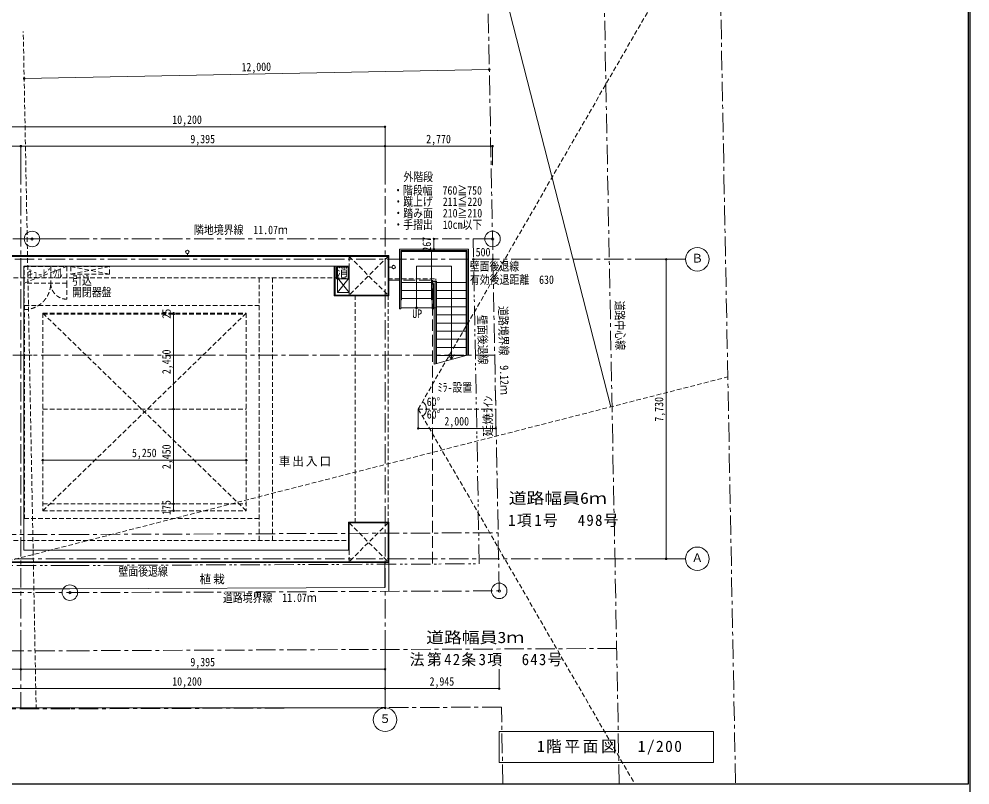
# Model space of a CAD drawing. Units: millimetres at full size. Extents: x -443943 to 462275, y -43546 to 79452.
# Drawn here: x -302974 to -278445, y -21056 to -1287 of the extents above; entities that cross this region are included whole.
import ezdxf
from ezdxf.enums import TextEntityAlignment as Align

# ---------------------------------------------------------------- set-up
doc = ezdxf.new("R2010")
doc.units = ezdxf.units.MM
doc.header["$LTSCALE"] = 100
doc.header["$PDMODE"] = 32
doc.header["$PDSIZE"] = 40
for name, pattern in [('CHAIN1', [8, 5, -1, 1, -1]), ('DASHED1', [1.8, 1.2, -0.6]), ('DASHED3', [4, 3, -1]), ('DOUBLE_CHAIN1', [8.8, 5, -1, 0.6, -0.6, 0.6, -1]), ('LONG_DASHED_DOTTED', [15.25, 12, -1.5, 0.25, -1.5])]:
    doc.linetypes.add(name, pattern=pattern)
for name, color, linetype, lineweight in [('4-0_仕上', 7, 'Continuous', 15), ('4-1_通り芯', 4, 'Continuous', 9), ('4-2_躯体', 3, 'Continuous', 20), ('4-4_寸法', 7, 'Continuous', 15), ('4-5_文字', 7, 'Continuous', 15), ('4-A_目地･ﾊｯﾁ', 4, 'Continuous', 9), ('4-B_E-PANL', 1, 'Continuous', 18), ('4-F__', 4, 'Continuous', 9)]:
    doc.layers.add(name, color=color, linetype=linetype, lineweight=lineweight)
doc.styles.add('ＭＳ ゴシック', font='')
doc.styles.get('ＭＳ ゴシック').set_extended_font_data('MS Gothic')

msp = doc.modelspace()

# ---------------------------------------------------------------- linework, layer by layer
at = {"layer": '4-0_仕上', "color": 2}
msp.add_line((-298631, -7393.1), (-298631, -7343.1), dxfattribs=at)
at = {"layer": '4-0_仕上', "color": 4, "lineweight": 9}
for p, q in [((-291381, -7229.1), (-293161, -7229.1)), ((-293161, -8763.1), (-293161, -7229.1)), ((-291416, -7264.1), (-293126, -7264.1)), ((-293126, -8763.1), (-293126, -7264.1)), ((-291416, -7264.1), (-291416, -9967.4)), ((-291381, -7229.1), (-291381, -9957.8)), ((-294756, -7963.1), (-294456, -8348.1)), ((-294456, -7963.1), (-294756, -8348.1)), ((-292316, -8074.1), (-292316, -8763.1)), ((-292226, -8074.1), (-292316, -8074.1)), ((-292226, -10188.9), (-292226, -8074.1)), ((-292281, -8763.1), (-292281, -8109.1)), ((-292261, -8109.1), (-292281, -8109.1)), ((-292261, -10198.4), (-292261, -8109.1)), ((-293161, -8763.1), (-293126, -8763.1)), ((-292281, -8763.1), (-292316, -8763.1))]:
    msp.add_line(p, q, dxfattribs=at)
at = {"layer": '4-0_仕上'}
for p, q in [((-291421, -7269.1), (-293121, -7269.1)), ((-291437, -7285.1), (-293105, -7285.1)), ((-293105, -8533.1), (-293105, -7285.1)), ((-292337, -8533.1), (-292337, -7285.1)), ((-291437, -9973.1), (-291437, -7285.1)), ((-291421, -9968.7), (-291421, -7269.1)), ((-319933.5, -7393.1), (-293436, -7393.1)), ((-293436, -7393.1), (-293436, -8433.1)), ((-294841, -8433.1), (-294841, -7663.1)), ((-294821, -8413.1), (-294821, -7663.1)), ((-294756, -8348.1), (-294756, -7663.1)), ((-292721, -7669.1), (-291821, -7669.1)), ((-292721, -8743.1), (-292721, -7669.1)), ((-291821, -10078.1), (-291821, -7669.1)), ((-293221, -7993.1), (-293161, -7993.1)), ((-292337, -8083.1), (-293105, -8083.1)), ((-292205, -8053.1), (-292337, -8053.1)), ((-292321, -8533.1), (-292321, -8069.1)), ((-292321, -8069.1), (-292221, -8069.1)), ((-292221, -10187.5), (-292221, -8069.1)), ((-292205, -10183.1), (-292205, -8053.1)), ((-291437, -8083.1), (-292205, -8083.1)), ((-292337, -8293.1), (-293105, -8293.1)), ((-291437, -8293.1), (-292205, -8293.1)), ((-293436, -8433.1), (-294841, -8433.1)), ((-294456, -8413.1), (-294821, -8413.1)), ((-294456, -8348.1), (-294756, -8348.1)), ((-292337, -8503.1), (-293105, -8503.1)), ((-292337, -8533.1), (-292321, -8533.1)), ((-291437, -8503.1), (-292205, -8503.1)), ((-292316, -8743.1), (-293126, -8743.1)), ((-292221, -8743.1), (-292281, -8743.1)), ((-291437, -8713.1), (-292205, -8713.1)), ((-291437, -8923.1), (-292205, -8923.1)), ((-291437, -9133.1), (-292205, -9133.1)), ((-291437, -9343.1), (-292205, -9343.1)), ((-291437, -9553.1), (-292205, -9553.1)), ((-291437, -9763.1), (-292205, -9763.1)), ((-292261, -10198.4), (-291381, -9957.8)), ((-291437, -9973.1), (-292205, -9973.1)), ((-291821, -10078.1), (-291896, -9948.2)), ((-291821, -10078.1), (-291746, -9948.2)), ((-294476, -14273.1), (-293436, -14273.1)), ((-294476, -14993.1), (-294476, -14273.1)), ((-293536, -15313.1), (-293536, -15958.1)), ((-293436, -15313.1), (-293436, -16057.7))]:
    msp.add_line(p, q, dxfattribs=at)
at = {"layer": '4-0_仕上', "linetype": 'DASHED1'}
for p, q in [((-303656, -7963.1), (-294456, -7963.1)), ((-296781, -14743.1), (-296781, -7963.1)), ((-296431, -7963.1), (-296431, -14743.1)), ((-293456, -7993.1), (-292221, -7993.1)), ((-292221, -8743.1), (-292221, -7993.1)), ((-294306, -8413.1), (-294306, -14293.1)), ((-293456, -8413.1), (-293456, -14293.1)), ((-303656, -14743.1), (-294456, -14743.1))]:
    msp.add_line(p, q, dxfattribs=at)
at = {"layer": '4-0_仕上', "linetype": 'DASHED3'}
for p in [(-293456, -8023.1), (-292306, -15338.1)]:
    msp.add_line(p, (-292306, -8023.1), dxfattribs=at)
at = {"layer": '4-0_仕上'}
for points in [[(-293105, -8533.1), (-293121, -8533.1), (-293121, -7269.1)], [(-293436, -14273.1), (-293436, -15313.1), (-304676, -15313.1)], [(-304576, -15313.1), (-304576, -15991.5), (-301661.4, -15991.5), (-293536, -15958.1)]]:
    msp.add_lwpolyline(points, dxfattribs=at)
at = {"layer": '4-0_仕上', "color": 2}
for radius in [44.5, 41.8]:
    msp.add_circle((-298631, -7298.6), radius, dxfattribs=at)
at = {"layer": '4-0_仕上'}
msp.add_circle((-292721, -8743.1), 25, dxfattribs=at)
at = {"layer": '4-1_通り芯', "color": 5, "lineweight": 30}
for p, q in [((-278494.7, 16223.1), (-278494.7, -21030.8)), ((-278444.6, 16273.1), (-278444.6, -23080.8)), ((-278494.7, -21030.8), (-333794.7, -21030.8))]:
    msp.add_line(p, q, dxfattribs=at)
at = {"layer": '4-1_通り芯', "linetype": 'CHAIN1'}
for p, q in [((-302926, -5062.1), (-302926, -19068.1)), ((-293531, -5062.1), (-293531, -19068.1)), ((-285781, -7488.1), (-326592.7, -7488.1)), ((-285781, -15218.1), (-326592.7, -15218.1))]:
    msp.add_line(p, q, dxfattribs=at)
at = {"layer": '4-1_通り芯', "color": 7, "lineweight": 15}
for centre in [(-285477.3, -7488.1), (-285477.3, -15218.1), (-293531, -19371.9)]:
    msp.add_circle(centre, 303.8, dxfattribs=at)
at = {"layer": '4-2_躯体'}
for p, q in [((-319963.5, -7413.1), (-293456, -7413.1)), ((-293456, -7413.1), (-293456, -8413.1)), ((-302851, -7663.1), (-302851, -14993.1)), ((-302851, -7663.1), (-294456, -7663.1)), ((-294456, -8413.1), (-294456, -7663.1)), ((-293456, -8413.1), (-294456, -8413.1)), ((-294456, -14993.1), (-294456, -14293.1)), ((-302851, -14993.1), (-294456, -14993.1)), ((-293456, -15293.1), (-304656, -15293.1))]:
    msp.add_line(p, q, dxfattribs=at)
at = {"layer": '4-2_躯体', "linetype": 'DASHED1'}
for p, q in [((-294456, -7413.1), (-294456, -7663.1)), ((-294456, -7413.1), (-293456, -8413.1)), ((-293456, -7413.1), (-294456, -8413.1)), ((-293456, -14293.1), (-294456, -15293.1)), ((-294456, -14293.1), (-293456, -15293.1)), ((-294456, -14993.1), (-294456, -15293.1))]:
    msp.add_line(p, q, dxfattribs=at)
at = {"layer": '4-2_躯体'}
msp.add_lwpolyline([(-294456, -14293.1), (-293456, -14293.1), (-293456, -15293.1)], dxfattribs=at)
at = {"layer": '4-4_寸法'}
for p, q in [((-303731, -4069.3), (-293531, -4069.3)), ((-293531, -4069.3), (-293531, -4569.3)), ((-303731, -4569.3), (-302926, -4569.3)), ((-302926, -4569.3), (-302926, -5069.3)), ((-302926, -4569.3), (-293531, -4569.3)), ((-293531, -4569.3), (-293531, -5069.3)), ((-293531, -4569.3), (-290760, -4569.3)), ((-293531, -4569.3), (-293531, -5062.1)), ((-290760, -4569.3), (-290760, -5062.1)), ((-292271, -7229.1), (-292271, -6962.6)), ((-291250.1, -7488.1), (-290750, -7488.1)), ((-286281, -7488.1), (-286781, -7488.1)), ((-286281, -15218.1), (-286281, -7488.1)), ((-286281, -15218.1), (-286781, -15218.1)), ((-302926, -18068.1), (-302926, -17568.1)), ((-293531, -18068.1), (-293531, -17568.1)), ((-303731, -18068.1), (-302926, -18068.1)), ((-302926, -18068.1), (-293531, -18068.1)), ((-293531, -19068.1), (-293531, -18068.1)), ((-293531, -18568.1), (-293531, -18068.1)), ((-290587.4, -18568.1), (-290587.4, -18068.1)), ((-323531, -18568.1), (-293531, -18568.1)), ((-293531, -18568.1), (-290587.4, -18568.1)), ((-323531, -19068.1), (-293531, -19068.1))]:
    msp.add_line(p, q, dxfattribs=at)
for p in [(-293531, -4069.3), (-302926, -4569.3), (-293531, -4569.3), (-290760, -4569.3), (-292271, -6962.6), (-292271, -7229.1), (-291250.1, -7488.1), (-290750, -7488.1), (-286281, -7488.1), (-286281, -15218.1), (-302926, -18068.1), (-293531, -18068.1), (-293531, -18568.1), (-290587.4, -18568.1), (-293531, -19068.1)]:
    msp.add_point(p, dxfattribs=at)
at = {"layer": '4-A_目地･ﾊｯﾁ', "color": 2, "lineweight": 15}
msp.add_line((-293355.5, -7688.1), (-293436, -7688.1), dxfattribs=at)
for radius in [44.5, 41.8]:
    msp.add_circle((-293311, -7688.1), radius, dxfattribs=at)
at = {"layer": '4-B_E-PANL', "color": 4, "linetype": 'DASHED1', "lineweight": 9}
for p, q in [((-292676.6, -11353.4), (-284930.4, 2063.4)), ((-302531.7, -19095), (-302863.9, -1611.4)), ((-302841, -8103.1), (-301741, -7673.1)), ((-302841, -8788.1), (-302841, -7673.1)), ((-302156, -7673.1), (-302156, -8103.1)), ((-300641, -7873.1), (-301641, -7673.1)), ((-300641, -7673.1), (-301641, -7873.1)), ((-301741, -8103.1), (-301741, -8518.1)), ((-325765.2, -21030.8), (-284691.3, -10524.5)), ((-292676.6, -11353.4), (-287089.3, -21030.8)), ((-292676.6, -11353.4), (-290676.6, -11353.4))]:
    msp.add_line(p, q, dxfattribs=at)
at = {"layer": '4-B_E-PANL', "color": 7, "lineweight": 15}
for p, q in [((-302840.9, -2821.9), (-290843, -2594)), ((-298985.4, -13978.1), (-298985.4, -8878.1)), ((-292676.6, -11853.4), (-292676.6, -11353.4)), ((-290676.6, -11853.4), (-290676.6, -11353.4)), ((-292676.6, -11853.4), (-290676.6, -11853.4)), ((-302361, -12670.4), (-297111, -12670.4))]:
    msp.add_line(p, q, dxfattribs=at)
at = {"layer": '4-B_E-PANL', "linetype": 'DOUBLE_CHAIN1'}
for p, q in [((-291100.8, -15348.2), (-291260.1, -6962.6)), ((-324149.1, -15391.6), (-301662.7, -15391.5)), ((-301662.7, -15391.5), (-291100.8, -15348.2))]:
    msp.add_line(p, q, dxfattribs=at)
at = {"layer": '4-B_E-PANL'}
for p, q in [((-294784.5, -7694.7), (-294784.5, -7994.7)), ((-294484.5, -7694.7), (-294784.5, -7694.7)), ((-294484.5, -7994.7), (-294484.5, -7694.7)), ((-294784.5, -7994.7), (-294484.5, -7994.7))]:
    msp.add_line(p, q, dxfattribs=at)
at = {"layer": '4-B_E-PANL', "color": 134, "linetype": 'DASHED1', "lineweight": 5}
for p, q in [((-302831, -8678.1), (-296781, -8678.1)), ((-302831, -8678.1), (-302831, -14178.1)), ((-296781, -8678.1), (-296781, -14178.1)), ((-296781, -14178.1), (-302831, -14178.1))]:
    msp.add_line(p, q, dxfattribs=at)
at = {"layer": '4-B_E-PANL', "color": 2, "linetype": 'DASHED1', "lineweight": 15}
for p, q in [((-302361, -8878.1), (-297111, -13978.1)), ((-302361, -8878.1), (-297111, -8878.1)), ((-297111, -8878.1), (-302361, -13978.1)), ((-302361, -8903.1), (-297111, -8903.1)), ((-297111, -8878.1), (-297111, -13978.1)), ((-302361, -11353.1), (-297111, -11353.1)), ((-302361, -13803.1), (-297111, -13803.1))]:
    msp.add_line(p, q, dxfattribs=at)
at = {"layer": '4-B_E-PANL', "linetype": 'CHAIN1'}
for p, q in [((-302637.1, -9963), (-317810.3, -9963.1)), ((-290703, -9962.5), (-302637.1, -9963)), ((-290703, -9962.5), (-290615.9, -14546.2))]:
    msp.add_line(p, q, dxfattribs=at)
at = {"layer": '4-B_E-PANL', "color": 2, "lineweight": 15}
for p, q in [((-285059.7, -19675.6), (-290588, -19675.6)), ((-290588, -19675.6), (-290588, -20475.6))]:
    msp.add_line(p, q, dxfattribs=at)
at = {"layer": '4-B_E-PANL', "color": 4, "linetype": 'DASHED1', "lineweight": 9}
msp.add_lwpolyline([(-302841, -7673.1), (-301741, -7673.1), (-301741, -8103.1), (-302841, -8103.1)], dxfattribs=at)
msp.add_lwpolyline([(-301641, -7873.1), (-300641, -7873.1), (-300641, -7673.1), (-301641, -7673.1)], close=True, dxfattribs=at)
at = {"layer": '4-B_E-PANL', "color": 2, "linetype": 'DASHED1', "lineweight": 15}
msp.add_lwpolyline([(-302361, -8878.1), (-302361, -13978.1), (-297111, -13978.1)], dxfattribs=at)
at = {"layer": '4-B_E-PANL', "linetype": 'CHAIN1'}
msp.add_lwpolyline([(-321143.9, -9963.1), (-321148.3, -14591.6), (-301664.3, -14591.5), (-290615.9, -14546.2)], dxfattribs=at)
at = {"layer": '4-B_E-PANL', "color": 2, "lineweight": 15}
msp.add_lwpolyline([(-290588, -20475.6), (-285059.7, -20475.6), (-285059.7, -19675.6)], dxfattribs=at)
at = {"layer": '4-B_E-PANL', "color": 4, "linetype": 'DASHED1', "lineweight": 9}
for centre, radius, start, end in [((-302841, -8103.1), 685, 270, 0), ((-301741, -8103.1), 415, 180, 270)]:
    msp.add_arc(centre, radius, start, end, dxfattribs=at)
at = {"layer": '4-B_E-PANL', "color": 4, "lineweight": 9}
msp.add_arc((-292676.6, -11353.4), 212.5, 300, 60, dxfattribs=at)
at = {"layer": '4-B_E-PANL', "color": 7}
for p in [(-290843, -2594), (-302840.9, -2821.9), (-298985.4, -8878.1), (-298985.4, -8903.1), (-298985.4, -11353.1), (-292676.6, -11853.4), (-290676.6, -11853.4), (-302361, -12670.4), (-297111, -12670.4), (-298985.4, -13803.1), (-298985.4, -13978.1)]:
    msp.add_point(p, dxfattribs=at)
at = {"layer": '4-F__', "linetype": 'CHAIN1'}
for p, q in [((-287492.2, -21030.8), (-288409.2, 27231.9)), ((-285276.8, 20291.6), (-284491.6, -21030.8)), ((-290587.4, -16046.4), (-291248.8, 18764)), ((-302637.2, -6963), (-317810.4, -6963.1)), ((-290760, -6962.5), (-302637.2, -6963)), ((-324149.8, -16091.6), (-301661.2, -16091.5)), ((-301661.2, -16091.5), (-290587.4, -16046.1)), ((-324149.8, -17591.6), (-301661.2, -17591.5)), ((-301655.1, -17591.4), (-287558.6, -17533.6)), ((-301655.1, -19091.5), (-324149.8, -19091.6)), ((-290530.4, -19046.2), (-301655.1, -19091.5)), ((-290492.7, -21030.8), (-290530.4, -19046.2))]:
    msp.add_line(p, q, dxfattribs=at)
at = {"layer": '4-F__', "color": 7, "lineweight": 15}
msp.add_line((-287711.2, -11297), (-295145.6, 17767.3), dxfattribs=at)
at = {"layer": '4-F__', "color": 1, "linetype": 'LONG_DASHED_DOTTED', "lineweight": 18}
msp.add_line((-301834.2, -6962.8), (-302637.2, -6963), dxfattribs=at)
at = {"layer": '4-F__'}
for centre, radius in [((-302637.2, -6963), 200), ((-290760, -6962.5), 200), ((-302637.2, -6963), 30), ((-290760, -6962.5), 30), ((-301661.2, -16091.5), 200), ((-290587.4, -16046.1), 200), ((-301661.2, -16091.5), 30), ((-290587.4, -16046.4), 30)]:
    msp.add_circle(centre, radius, dxfattribs=at)

# ---------------------------------------------------------------- texts
at = {"layer": '4-1_通り芯', "color": 7, "style": 'ＭＳ ゴシック'}
for s, p in [('Ｂ', (-285627.3, -7638.1)), ('Ａ', (-285627.3, -15368.1)), ('５', (-293681, -19521.9))]:
    msp.add_text(s, height=219.9, dxfattribs=at).set_placement(p, align=Align.BOTTOM_LEFT)
at = {"layer": '4-1_通り芯', "color": 7, "style": 'ＭＳ ゴシック', "width": 0.85}
msp.add_text('UP', height=219.9, dxfattribs=at).set_placement((-292830.6, -9069.1), align=Align.BOTTOM_LEFT)
at = {"layer": '4-4_寸法', "style": 'ＭＳ ゴシック', "width": 0.85}
for s, p in [('10,200', (-299021, -4059.3)), ('9,395', (-298553.5, -4559.3)), ('2,770', (-292470.5, -4559.3)), ('500', (-291195.1, -7478.1)), ('9,395', (-298553.5, -18058.1)), ('10,200', (-299021, -18558.1)), ('2,945', (-292384.2, -18558.1))]:
    msp.add_text(s, height=219.9, dxfattribs=at).set_placement(p, align=Align.BOTTOM_LEFT)
for s, p in [('267', (-292281, -7290.9)), ('7,730', (-286291, -11678.1))]:
    msp.add_text(s, height=219.9, rotation=90, dxfattribs=at).set_placement(p, align=Align.BOTTOM_LEFT)
at = {"layer": '4-5_文字', "char_height": 219.9, "attachment_point": 7, "style": 'ＭＳ ゴシック'}
for s, insert in [('\\T1.17;車出入口', (-296275.6, -12838)), ('\\T1.17;植栽', (-298318.4, -15878.7))]:
    msp.add_mtext(s, dxfattribs=dict(at, insert=insert))
at = {"layer": '4-B_E-PANL', "color": 7, "style": 'ＭＳ ゴシック', "width": 0.85}
for s, rotation, p in [('12,000', 1.088, (-297232.1, -2705.4)), ('25', 90, (-298995.4, -9020.6)), ('壁面後退線', 271.088, (-291203.4, -8930.6)), ('2,450', 90, (-298995.4, -10453.1)), ('2,450', 90, (-298995.4, -12903.1)), ('175', 90, (-298995.4, -14085.6))]:
    msp.add_text(s, height=219.9, rotation=rotation, dxfattribs=at).set_placement(p, align=Align.BOTTOM_LEFT)
for s, p in [('外階段', (-293059.4, -5536.4)), ('・階段幅\u3000760≧750', (-293324.2, -5886.2)), ('・蹴上げ\u3000211≦220', (-293319.1, -6176.9)), ('・踏み面\u3000210≧210', (-293318.6, -6473.8)), ('・手摺出\u300010cm以下', (-293318.6, -6770.7)), ('壁面後退線', (-291347.8, -7846.6)), ('ｷｭ-ﾋﾞｸﾙ', (-302746, -8038.1)), ('引込', (-301606.1, -8213.9)), ('有効後退距離\u3000630', (-291343.4, -8189.9)), ('開閉器盤', (-301606.1, -8513.4)), ('ﾐﾗ-設置', (-292177, -10973.2)), ('60°', (-292456.3, -11341)), ('60°', (-292456.3, -11665.8)), ('2,000', (-292001.6, -11843.4)), ('5,250', (-300061, -12660.4)), ('壁面後退線', (-300409.2, -15721.9))]:
    msp.add_text(s, height=219.9, dxfattribs=at).set_placement(p, align=Align.BOTTOM_LEFT)
at = {"layer": '4-B_E-PANL', "style": 'ＭＳ ゴシック'}
msp.add_text('消', height=219.9, dxfattribs=at).set_placement((-294779.2, -7991.3), align=Align.BOTTOM_LEFT)
msp.add_text('延焼ﾗｲﾝ', height=219.9, rotation=90, dxfattribs=at).set_placement((-290699.7, -12061.6), align=Align.BOTTOM_LEFT)
at = {"layer": '4-B_E-PANL', "color": 2, "insert": (-289611.3, -20275.6), "char_height": 293.3, "attachment_point": 7, "style": 'ＭＳ ゴシック'}
msp.add_mtext('\\T1.18;1階平面図\u30001/200', dxfattribs=at)
msp.add_mtext('\\T1.18;1階平面図\u30001/200', dxfattribs=at)
at = {"layer": '4-F__', "color": 7, "style": 'ＭＳ ゴシック', "width": 0.85}
for s, rotation, p in [('隣地境界線\u300011.07ｍ', 0.002, (-298459.8, -6905.5)), ('道路中心線', 271.088, (-287661.6, -8561)), ('道路境界線\u30009.12ｍ', 271.088, (-290664.6, -8697.1)), ('道路境界線\u300011.07ｍ', 0.235, (-297713.6, -16405.2))]:
    msp.add_text(s, height=219.9, rotation=rotation, dxfattribs=at).set_placement(p, align=Align.BOTTOM_LEFT)
at = {"layer": '4-F__', "color": 2, "style": 'ＭＳ ゴシック', "width": 1.15}
for s, p in [('道路幅員6ｍ', (-290342.9, -13887.5)), ('道路幅員3ｍ', (-292473.1, -17481.4))]:
    msp.add_text(s, height=293.3, dxfattribs=at).set_placement(p, align=Align.BOTTOM_LEFT)
at = {"layer": '4-F__', "color": 2, "char_height": 293.3, "attachment_point": 7, "style": 'ＭＳ ゴシック'}
for s, insert in [('\\T1.18;\\W0.95;1項1号\u3000498号', (-290355.4, -14401.6)), ('\\T1.17;\\W0.95;法第42条3項\u3000643号', (-292896.1, -17995.5))]:
    msp.add_mtext(s, dxfattribs=dict(at, insert=insert))

doc.saveas('drawing.dxf')
